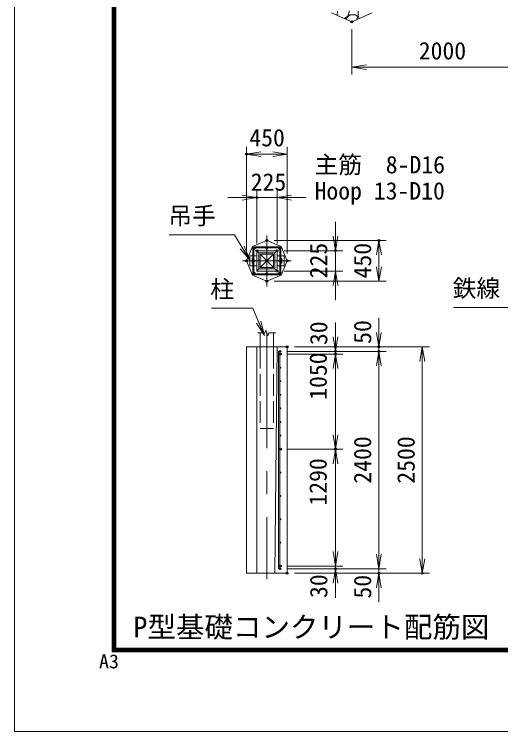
# Model space of a CAD drawing. Units: millimetres at full size. Extents: x -16800 to 16800, y -11880 to 11880.
# Drawn here: x -16800 to -11426, y -11880 to -3960 of the extents above; entities that cross this region are included whole.
import ezdxf
from ezdxf.enums import TextEntityAlignment as Align

# ---------------------------------------------------------------- set-up
doc = ezdxf.new("R2010")
doc.units = ezdxf.units.MM
doc.header["$LTSCALE"] = 40
doc.header["$PDMODE"] = 32
doc.header["$PDSIZE"] = 20
doc.linetypes.add('DASHED', pattern=[7.5, 6, -1.5])
doc.linetypes.add('USER1', pattern=[50.8, 31.75, -6.35, 6.35, -6.35])
for name, color, linetype, lineweight in [('0-0_D-STR1', 1, 'Continuous', 18), ('0-1_D-BMK', 2, 'USER1', 13), ('0-2_D-STR3', 3, 'Continuous', 13), ('0-3_D-STR4', 7, 'Continuous', 18), ('0-5_D-DCR-HCH', 7, 'Continuous', 13), ('0-6_D-STR-DIM', 7, 'Continuous', 13), ('0-7_0', 7, 'Continuous', 18), ('0-9_D-STR-TXT', 7, 'Continuous', 13), ('0-B_D-TTL-TXT', 7, 'Continuous', 13), ('0-C_D-TTL', 7, 'Continuous', 18)]:
    doc.layers.add(name, color=color, linetype=linetype, lineweight=lineweight)
doc.layers.add('0-8_Defpoints', color=253, linetype='Continuous')
doc.styles.add('ＭＳ ゴシック', font='')
doc.styles.get('ＭＳ ゴシック').set_extended_font_data('MS Gothic')

# ---------------------------------------------------------------- blocks, each defined once
blk = doc.blocks.new('_Open')
at = {"layer": '0-7_0'}
blk.add_line((-40, 6.67), (0, 0), dxfattribs=at)
blk.add_lwpolyline([(-40, -6.67), (0, 0), (-40, 0)], dxfattribs=at)

msp = doc.modelspace()

# ---------------------------------------------------------------- linework, layer by layer
at = {"layer": '0-0_D-STR1'}
for p, q in [((-14084.5, -6606.73), (-13934.5, -6756.73)), ((-14084.5, -6756.73), (-13934.5, -6606.73)), ((-14084.5, -7478.27), (-14084.5, -7631.14)), ((-13934.5, -7478.27), (-13934.5, -7631.14))]:
    msp.add_line(p, q, dxfattribs=at)
at = {"layer": '0-0_D-STR1', "linetype": 'DASHED'}
msp.add_line((-13934.5, -7631.14), (-13934.5, -8531.14), dxfattribs=at)
at = {"layer": '0-0_D-STR1'}
msp.add_lwpolyline([(-14084.5, -6606.73), (-14084.5, -6756.73), (-13934.5, -6756.73), (-13934.5, -6606.73)], close=True, dxfattribs=at)
at = {"layer": '0-0_D-STR1', "linetype": 'DASHED'}
msp.add_lwpolyline([(-14084.5, -7631.14), (-14084.5, -8531.14), (-13934.5, -8531.14)], dxfattribs=at)
at = {"layer": '0-1_D-BMK'}
for p, q in [((-14009.5, -6963.13), (-14009.5, -6400.32)), ((-14278.64, -6681.73), (-13740.36, -6681.73)), ((-14009.5, -7478.27), (-14009.5, -10194.55))]:
    msp.add_line(p, q, dxfattribs=at)
at = {"layer": '0-2_D-STR3'}
for p, q in [((-14164.5, -6820.23), (-14164.5, -6543.23)), ((-14154.5, -6818.73), (-14154.5, -6544.73)), ((-14148, -6526.73), (-13871, -6526.73)), ((-14146.5, -6536.73), (-13872.5, -6536.73)), ((-13864.5, -6818.73), (-13864.5, -6544.73)), ((-13854.5, -6820.23), (-13854.5, -6543.23)), ((-14199, -6626.73), (-14199, -6736.73)), ((-14122, -6626.73), (-14199, -6626.73)), ((-13897, -6626.73), (-13820, -6626.73)), ((-13820, -6626.73), (-13820, -6736.73)), ((-14173.5, -6661.23), (-14173.5, -6702.23)), ((-14164.5, -6661.23), (-14164.5, -6702.23)), ((-13854.5, -6661.23), (-13854.5, -6702.23)), ((-13845.5, -6661.23), (-13845.5, -6702.23)), ((-14122, -6736.73), (-14199, -6736.73)), ((-13897, -6736.73), (-13820, -6736.73)), ((-14148, -6836.73), (-13871, -6836.73)), ((-14146.5, -6826.73), (-13872.5, -6826.73)), ((-13880.5, -7681.14), (-13864.5, -7681.14)), ((-13880.5, -7681.14), (-13880.5, -10081.14)), ((-13864.5, -7681.14), (-13864.5, -10081.14)), ((-13880.5, -10081.14), (-13864.5, -10081.14))]:
    msp.add_line(p, q, dxfattribs=at)
for centre, radius in [((-14146.5, -6544.73), 8), ((-14009.5, -6544.73), 8), ((-13872.5, -6544.73), 8), ((-14146.5, -6681.73), 8), ((-13872.5, -6681.73), 8), ((-14146.5, -6818.73), 8), ((-14009.5, -6818.73), 8), ((-13872.5, -6818.73), 8), ((-13859.5, -7711.14), 5), ((-13859.5, -7861.14), 5), ((-13859.5, -8011.14), 5), ((-13859.5, -8161.14), 5), ((-13859.5, -8311.14), 5), ((-13859.5, -8461.14), 5), ((-13859.5, -8611.14), 5), ((-13859.5, -8761.14), 5), ((-13859.5, -9019.14), 5), ((-13859.5, -9277.14), 5), ((-13859.5, -9535.14), 5), ((-13859.5, -9793.14), 5), ((-13859.5, -10051.14), 5)]:
    msp.add_circle(centre, radius, dxfattribs=at)
for centre, radius, start, end in [((-14148, -6543.23), 16.5, 90, 180), ((-13871, -6543.23), 16.5, 0, 90), ((-14169, -6661.23), 4.5, 0, 180), ((-14169, -6702.23), 4.5, 180, 0), ((-13850, -6661.23), 4.5, 0, 180), ((-13850, -6702.23), 4.5, 180, 0), ((-14148, -6820.23), 16.5, 180, 270), ((-13871, -6820.23), 16.5, 270, 0)]:
    msp.add_arc(centre, radius, start, end, dxfattribs=at)
at = {"layer": '0-3_D-STR4'}
for p, q in [((-14122, -6569.23), (-14097, -6594.23)), ((-13922, -6594.23), (-13897, -6569.23)), ((-14122, -6794.23), (-14097, -6769.23)), ((-13922, -6769.23), (-13897, -6794.23)), ((-14234.5, -7631.14), (-14234.5, -10131.14)), ((-14234.5, -7631.14), (-13784.5, -7631.14)), ((-14122, -7631.14), (-14122, -10131.14)), ((-13922, -10131.14), (-13897, -7631.14)), ((-13784.5, -7631.14), (-13784.5, -10131.14)), ((-14234.5, -10131.14), (-13784.5, -10131.14))]:
    msp.add_line(p, q, dxfattribs=at)
msp.add_lwpolyline([(-13295.08, -3942.48), (-13070.08, -4042.48), (-12845.08, -3942.48)], dxfattribs=at)
for points in [[(-14234.5, -6681.73), (-14168.6, -6840.83), (-14009.5, -6906.73), (-13850.4, -6840.83), (-13784.5, -6681.73), (-13850.4, -6522.63), (-14009.5, -6456.73), (-14168.6, -6522.63)], [(-13897, -6794.23), (-14122, -6794.23), (-14122, -6569.23), (-13897, -6569.23)], [(-13922, -6769.23), (-14097, -6769.23), (-14097, -6594.23), (-13922, -6594.23)]]:
    msp.add_lwpolyline(points, close=True, dxfattribs=at)
at = {"layer": '0-5_D-DCR-HCH'}
for p, q in [((-13230.27, -3922.93), (-13232.53, -3970.28)), ((-13115.27, -3978.13), (-13096.87, -3920.63)), ((-13000.27, -3922.93), (-13002.57, -3971.23)), ((-13151.63, -4006.23), (-13115.27, -3978.13)), ((-13135.97, -4010.33), (-13094.57, -3964.33)), ((-13133.72, -4014.2), (-13135.97, -4010.33)), ((-13014.07, -4017.23), (-13018.49, -4019.55)), ((-13004.87, -3985.03), (-13014.07, -4017.23)), ((-13002.57, -3971.23), (-12987.94, -4005.97)), ((-13069.01, -4042), (-13071.62, -4041.79))]:
    msp.add_line(p, q, dxfattribs=at)
msp.add_lwpolyline([(-13094.57, -3964.33), (-13034.77, -3964.33), (-13004.87, -3985.03)], dxfattribs=at)
at = {"layer": '0-6_D-STR-DIM'}
for p, q in [((-13070.08, -4122.48), (-13070.08, -4622.48)), ((-13070.08, -4542.48), (-11070.08, -4542.48)), ((-14234.5, -6601.73), (-14234.5, -5423.41)), ((-13784.5, -6601.73), (-13784.5, -5423.41)), ((-13784.5, -5503.41), (-14234.5, -5503.41)), ((-14122, -6489.23), (-14122, -5903.41)), ((-13897, -6489.23), (-13897, -5903.41)), ((-14282, -5983.41), (-14442, -5983.41)), ((-13897, -5983.41), (-14122, -5983.41)), ((-13737, -5983.41), (-13577, -5983.41)), ((-13251.18, -6409.23), (-13251.18, -6249.23)), ((-13929.5, -6456.73), (-12691.18, -6456.73)), ((-12771.18, -6906.73), (-12771.18, -6456.73)), ((-13817, -6569.23), (-13171.18, -6569.23)), ((-13251.18, -6794.23), (-13251.18, -6569.23)), ((-13817, -6794.23), (-13171.18, -6794.23)), ((-13929.5, -6906.73), (-12691.18, -6906.73)), ((-13251.18, -6954.23), (-13251.18, -7114.23)), ((-13251.95, -7521.14), (-13251.95, -7361.14)), ((-12771.95, -7471.14), (-12771.95, -7311.14)), ((-14109.5, -7478.27), (-14031.3, -7478.27)), ((-14031.3, -7478.27), (-14020.4, -7448.32)), ((-14020.4, -7448.32), (-13998.6, -7508.22)), ((-13998.6, -7508.22), (-13987.69, -7478.27)), ((-13987.69, -7478.27), (-13909.5, -7478.27)), ((-13784.5, -7681.14), (-12691.95, -7681.14)), ((-13784.5, -7681.14), (-12691.95, -7681.14)), ((-13784.5, -7681.14), (-13171.95, -7681.14)), ((-13704.5, -7631.14), (-12691.95, -7631.14)), ((-13704.5, -7631.14), (-12211.95, -7631.14)), ((-13251.95, -7711.14), (-13251.95, -7681.14)), ((-12771.95, -7681.14), (-12771.95, -7631.14)), ((-12771.95, -10081.14), (-12771.95, -7681.14)), ((-12291.95, -7631.14), (-12291.95, -10131.14)), ((-13779.5, -7711.14), (-13171.95, -7711.14)), ((-13779.5, -7711.14), (-13171.95, -7711.14)), ((-13251.95, -8761.14), (-13251.95, -7711.14)), ((-13251.95, -7871.14), (-13251.95, -8031.14)), ((-12771.95, -7841.14), (-12771.95, -8001.14)), ((-13779.5, -8761.14), (-13171.95, -8761.14)), ((-13779.5, -8761.14), (-13171.95, -8761.14)), ((-13251.95, -10051.14), (-13251.95, -8761.14)), ((-13251.95, -9891.14), (-13251.95, -9731.14)), ((-12771.95, -9921.14), (-12771.95, -9761.14)), ((-13779.5, -10051.14), (-13171.95, -10051.14)), ((-13779.5, -10051.14), (-13171.95, -10051.14)), ((-13251.95, -10051.14), (-13251.95, -10081.14)), ((-13784.5, -10081.14), (-13171.95, -10081.14)), ((-13784.5, -10081.14), (-12691.95, -10081.14)), ((-13784.5, -10081.14), (-12691.95, -10081.14)), ((-13704.5, -10131.14), (-12691.95, -10131.14)), ((-13704.5, -10131.14), (-12211.95, -10131.14)), ((-12771.95, -10081.14), (-12771.95, -10131.14)), ((-13251.95, -10241.14), (-13251.95, -10401.14)), ((-12771.95, -10291.14), (-12771.95, -10451.14))]:
    msp.add_line(p, q, dxfattribs=at)
at = {"layer": '0-8_Defpoints'}
for p in [(-13070.08, -4042.48), (-14234.5, -5503.41), (-14122, -5983.41), (-14009.5, -6456.73), (-12771.18, -6456.73), (-14122, -6569.23), (-13897, -6569.23), (-13897, -6569.23), (-13251.18, -6569.23), (-14234.5, -6681.73), (-13784.5, -6681.73), (-13897, -6794.23), (-14009.5, -6906.73), (-13864.5, -7681.14), (-13784.5, -7631.14), (-13251.95, -7681.14), (-12771.95, -7631.14), (-12771.95, -7681.14), (-13859.5, -7711.14), (-13251.95, -7711.14), (-13859.5, -8761.14), (-13251.95, -8761.14), (-13859.5, -10051.14), (-13864.5, -10081.14), (-13784.5, -10131.14), (-13251.95, -10081.14), (-12771.95, -10131.14), (-12291.95, -10131.14)]:
    msp.add_point(p, dxfattribs=at)
at = {"layer": '0-9_D-STR-TXT'}
for points in [[(-15089.15, -6394.96), (-14365.66, -6394.96), (-14200.03, -6668.75)], [(-11947.3, -7195.46), (-11223.81, -7195.46), (-11052.05, -6853.36)], [(-14622.51, -7202.71), (-14165.01, -7202.71), (-14037.71, -7504.12)]]:
    msp.add_lwpolyline(points, dxfattribs=at)
at = {"layer": '0-C_D-TTL', "color": 2}
msp.add_lwpolyline([(-16800, 11880), (16800, 11880), (16800, -11880), (-16800, -11880)], close=True, dxfattribs=at)
at = {"layer": '0-C_D-TTL'}
for points in [[(-15720, 11000), (15720, 11000), (15720, -11000), (-15720, -11000)], [(-15710, 10990), (15710, 10990), (15710, -10990), (-15710, -10990)], [(-15700, 10980), (15700, 10980), (15700, -10980), (-15700, -10980)], [(-15690, 10970), (15690, 10970), (15690, -10970), (-15690, -10970)], [(-15680, 10960), (15680, 10960), (15680, -10960), (-15680, -10960)]]:
    msp.add_lwpolyline(points, close=True, dxfattribs=at)

# ---------------------------------------------------------------- block references
at = {"layer": '0-6_D-STR-DIM', "xscale": 4, "yscale": 4}
for p, rotation in [((-13070.08, -4542.48), 180), ((-14234.5, -5503.41), 180), ((-13897, -5983.41), 180), ((-13251.18, -6569.23), 270), ((-12771.18, -6456.73), 90), ((-13251.18, -6794.23), 90), ((-12771.18, -6906.73), 270), ((-13251.95, -7681.14), 270), ((-12771.95, -7631.14), 270), ((-12771.95, -7681.14), 90), ((-12771.95, -7681.14), 90), ((-12291.95, -7631.14), 90), ((-13251.95, -7711.14), 90), ((-13251.95, -7711.14), 90), ((-13251.95, -8761.14), 270), ((-13251.95, -8761.14), 90), ((-13251.95, -10051.14), 270), ((-13251.95, -10051.14), 270), ((-12771.95, -10081.14), 270), ((-12771.95, -10081.14), 270), ((-12291.95, -10131.14), 270), ((-13251.95, -10081.14), 90), ((-12771.95, -10131.14), 90)]:
    msp.add_blockref('_Open', p, dxfattribs=dict(at, rotation=rotation))
for p in [(-13784.5, -5503.41), (-14122, -5983.41)]:
    msp.add_blockref('_Open', p, dxfattribs=at)
at = {"layer": '0-9_D-STR-TXT', "xscale": 4, "yscale": 4}
for p, rotation in [((-14199, -6670.46), 301.17142), ((-14036.93, -7505.96), 292.89759)]:
    msp.add_blockref('_Open', p, dxfattribs=dict(at, rotation=rotation))

# ---------------------------------------------------------------- texts
at = {"layer": '0-6_D-STR-DIM', "style": 'ＭＳ ゴシック'}
for s, p in [('2000', (-12331.16, -4515.49)), ('450', (-14203.51, -5475.35)), ('225', (-14188.03, -5964.53))]:
    msp.add_text(s, height=192.4, dxfattribs=at).set_placement(p, align=Align.BOTTOM_LEFT)
for s, p in [('225', (-13284.79, -6875.2)), ('450', (-12798.94, -6875.74)), ('30', (-13283.82, -7611.66)), ('50', (-12798.94, -7598.02)), ('1050', (-13289.67, -8216.04)), ('2400', (-12798.94, -9142.22)), ('2500', (-12318.94, -9142.22)), ('1290', (-13290.64, -9384.24)), ('30', (-13283.82, -10404.21)), ('50', (-12798.94, -10410.46))]:
    msp.add_text(s, height=192.4, rotation=90, dxfattribs=at).set_placement(p, align=Align.BOTTOM_LEFT)
at = {"layer": '0-9_D-STR-TXT', "style": 'ＭＳ ゴシック'}
for s, p in [('主筋  8-D16', (-13482.49, -5773.19)), ('Hoop 13-D10', (-13482.49, -6062.52)), ('吊手', (-15098.29, -6337.52)), ('柱', (-14634.7, -7148.31)), ('鉄線', (-11956.44, -7138.01))]:
    msp.add_text(s, height=192.4, dxfattribs=at).set_placement(p, align=Align.BOTTOM_LEFT)
at = {"layer": '0-B_D-TTL-TXT', "style": 'ＭＳ ゴシック'}
msp.add_text('P型基礎コンクリート配筋図', height=230.8, dxfattribs=at).set_placement((-15485.91, -10909.49), align=Align.BOTTOM_LEFT)
at = {"layer": '0-C_D-TTL', "style": 'ＭＳ ゴシック', "width": 1.05}
msp.add_text('A3', height=153.9, dxfattribs=at).set_placement((-15864.35, -11227.25), align=Align.BOTTOM_LEFT)

doc.saveas('drawing.dxf')
